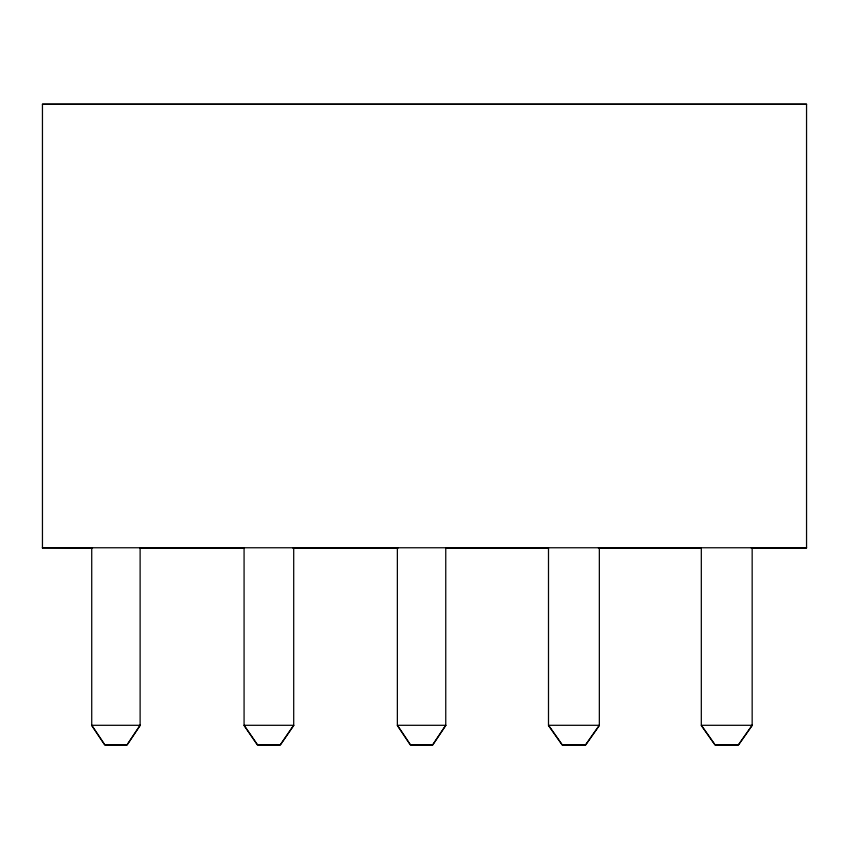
<?xml version="1.0" encoding="UTF-8"?>
<svg xmlns="http://www.w3.org/2000/svg" width="849" height="849" viewBox="0 0 849 849"><rect width="100%" height="100%" fill="white"/><g stroke="black" fill="none" stroke-linecap="round" stroke-linejoin="round"><path stroke-width="1.27" d="M42.45 104.353L806.55 104.353M42.45 547.764L806.55 547.764M42.45 547.892L92.509 548.019M139.936 548.019L244.013 548.019M292.756 548.019L398.149 548.019M445.576 548.019L548.337 548.019M598.396 548.019L701.157 548.019M751.216 548.019L806.55 548.019L806.55 104.098L42.45 104.098L42.45 548.019M752.161 547.828L752.161 725.428L738.439 744.902L715.028 744.902L701.316 725.428L701.316 547.828M599.341 547.828L599.341 725.428L585.619 744.902L562.208 744.902L548.496 725.428L548.496 547.828M445.757 547.828L445.757 725.428L432.703 744.902L410.417 744.902L397.364 725.428L397.364 547.828M293.701 547.828L293.701 725.428L280.308 744.902L257.459 744.902L244.077 725.428L244.077 547.828M140.117 547.828L140.117 725.428L127.063 744.902L104.777 744.902L91.724 725.428L91.724 547.828M140.117 725.301L127.063 744.902L104.777 744.849L91.724 725.301L140.117 725.301M445.757 725.301L432.703 744.902L410.417 744.849L397.364 725.301L445.757 725.301M293.701 725.301L280.308 744.902L257.459 744.849L244.077 725.301L293.701 725.301M599.341 725.301L585.619 744.902L562.208 744.849L548.496 725.301L599.341 725.301M752.161 725.301L738.439 744.902L715.028 744.849L701.316 725.301L752.161 725.301"/></g></svg>
